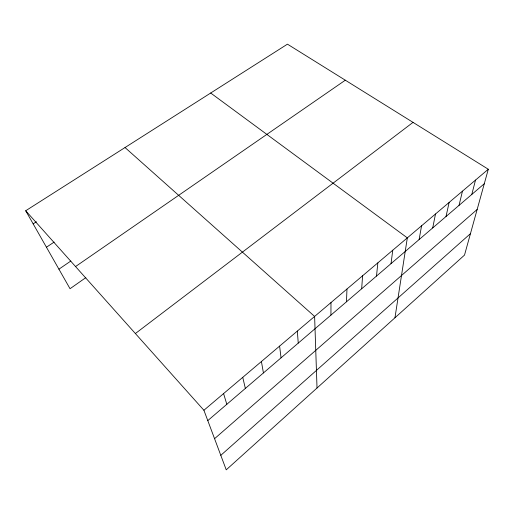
<?xml version="1.0" encoding="UTF-8"?>
<svg xmlns="http://www.w3.org/2000/svg" width="514" height="514" viewBox="0 0 514 514"><rect width="100%" height="100%" fill="white"/><g stroke="black" fill="none" stroke-linecap="round" stroke-linejoin="round"><path stroke-width="0.77" d="M330.932 315.108L330.99 302.566M346.475 301.795L346.976 289.016M361.663 288.784L362.595 275.78M376.505 276.069L377.848 262.853M391.025 263.631L392.754 250.222M394.964 317.768L407.326 237.873L210.695 93.021M419.116 239.563L421.576 225.8M432.711 227.92L435.506 213.991M446.011 216.522L449.133 202.439M459.041 205.362L462.471 191.137M471.794 194.433L475.521 180.08M488.3 169.247L464.515 255.085L226.231 469.835L203.91 410.256L25.7 210.753L287.448 44.165L488.3 169.247L203.91 410.256M220.802 455.333L470.458 233.639M214.563 438.693L477.153 209.474M207.791 420.606L484.284 183.736M135.381 333.541L413.025 122.371M85.832 277.631L70.032 288.72L25.7 210.753M75.539 266.554L345.318 80.203M58.924 269.182L70.836 261.022M46.433 247.221L54.137 242.088M33.159 223.873L36.41 221.765M125.024 147.544L314.619 316.438L317.022 388.006M223.59 393.583L226.815 404.306M242.749 377.347L245.351 388.423M261.414 361.528L263.425 372.939M279.597 346.115L281.055 357.84M297.33 331.093L298.248 343.108"/></g></svg>
